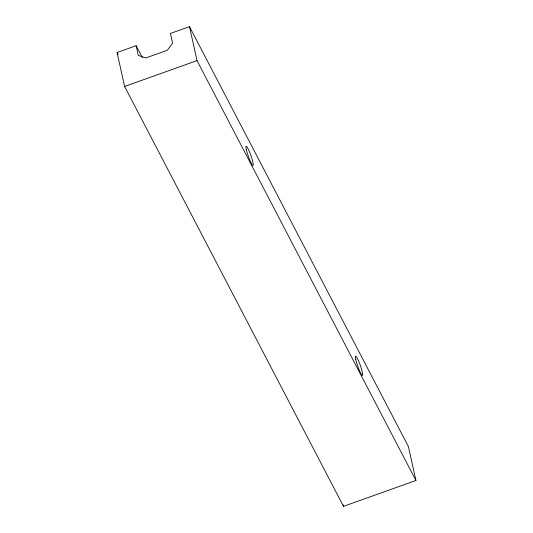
<?xml version="1.0" encoding="UTF-8"?>
<svg xmlns="http://www.w3.org/2000/svg" width="533" height="533" viewBox="0 0 533 533"><rect width="100%" height="100%" fill="white"/><g stroke="black" fill="none" stroke-linecap="round" stroke-linejoin="round"><path stroke-width="0.8" d="M136.128 45.705L138.28 55.405L145.709 57.984L167.309 50.275L172.585 43.153L170.433 33.452L189.495 26.65L408.398 446.541L415.927 480.493L343.505 506.35L124.602 86.459L117.073 52.507L136.128 45.705L142.284 57.511M124.602 86.459L197.017 60.609L415.927 480.493M117.073 52.507L118.226 54.719M343.152 504.731L343.505 506.35M189.495 26.65L197.017 60.609M355.764 359.522A10.207 1.346 70.4 0 0 362.087 375.272A10.207 1.346 70.4 0 0 359.295 362.667A10.207 1.346 70.4 0 0 355.764 359.522M246.313 149.58A10.207 1.346 70.4 0 0 252.635 165.33A10.207 1.346 70.4 0 0 249.844 152.724A10.207 1.346 70.4 0 0 246.313 149.58"/></g></svg>
